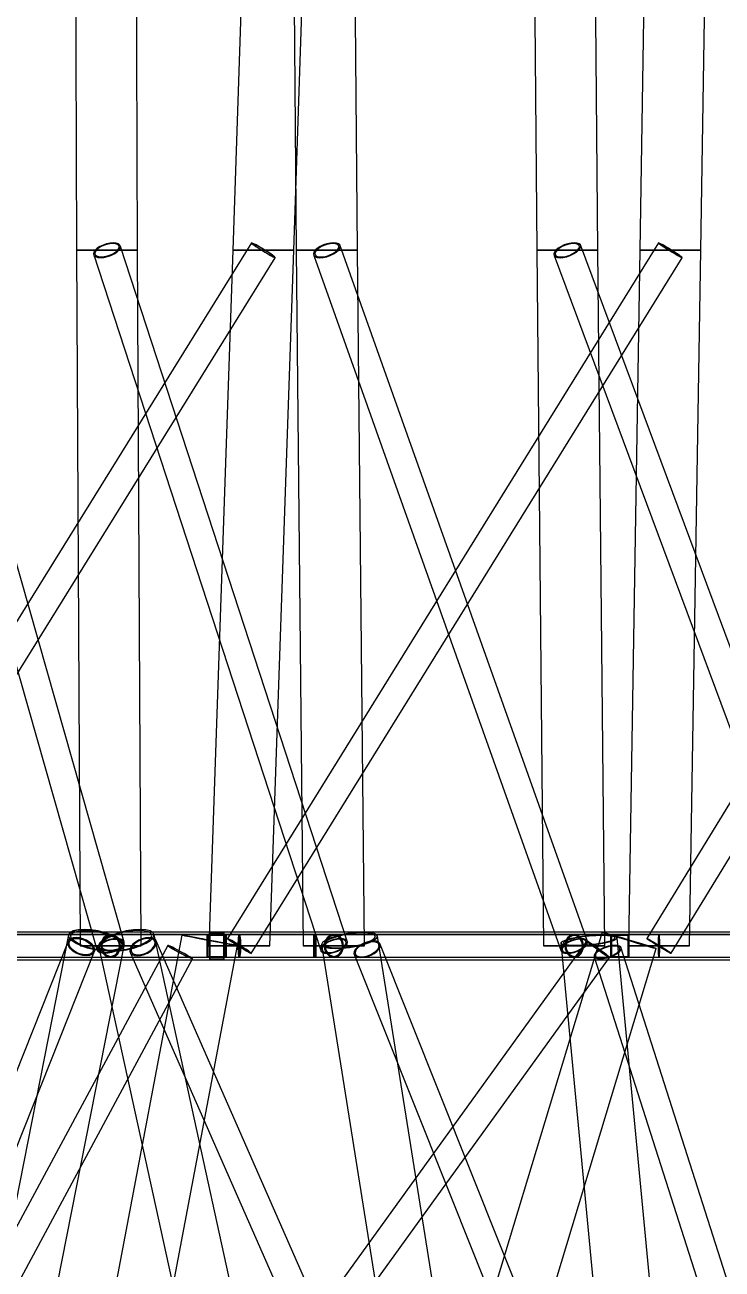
# Model space of a CAD drawing. Header units: millimetres. Extents: x -35150 to 1012618, y -518 to 497000.
# Drawn here: x -19037 to -6515, y 44193 to 66549 of the extents above; entities that cross this region are included whole.
import ezdxf

# ---------------------------------------------------------------- set-up
doc = ezdxf.new("R2010")
doc.units = ezdxf.units.MM
doc.layers.add('D-STR-STRC', color=7, linetype='Continuous', lineweight=25)

msp = doc.modelspace()

# ---------------------------------------------------------------- linework, layer by layer
at = {"layer": 'D-STR-STRC'}
for points in [[(-18152.6, 75000), (-18111.7, 62500), (-17014, 62500), (-17057.3, 75000)], [(-15303.2, 62500), (-14205.6, 62500), (-13785.1, 75000), (-14880.4, 75000)], [(-14266.2, 75000), (-14162.8, 62500), (-13065.2, 62500), (-13170.9, 75000)], [(-9949, 75000), (-9844.2, 62500), (-8746.6, 62500), (-8853.7, 75000)], [(-7993.7, 62500), (-6896, 62500), (-6697.6, 75000), (-7792.9, 75000)], [(-17806.7, 62433.7), (-13730.6, 49933.7), (-13720.3, 49906.2), (-13694.1, 49885.1), (-13653.8, 49871.9), (-13602.1, 49867.4), (-13542.5, 49871.9), (-13479.1, 49885.1), (-13416.3, 49906.2), (-13358.2, 49933.7), (-13308.9, 49965.7), (-13271.7, 50000), (-13249.2, 50034.3), (-13242.8, 50066.3), (-17319, 62566.3), (-17329.2, 62593.8), (-17355.4, 62614.9), (-17395.8, 62628.1), (-17447.5, 62632.6), (-17507, 62628.1), (-17570.4, 62614.9), (-17633.3, 62593.8), (-17691.3, 62566.3), (-17740.6, 62534.3), (-17777.8, 62500), (-17800.4, 62465.7)], [(-17777.8, 62500), (-17800.4, 62465.7), (-17806.7, 62433.7), (-17796.4, 62406.2), (-17770.2, 62385.1), (-17729.9, 62371.9), (-17678.2, 62367.4), (-17618.6, 62371.9), (-17555.3, 62385.1), (-17492.4, 62406.2), (-17434.3, 62433.7), (-17385, 62465.7), (-17347.9, 62500), (-17325.3, 62534.3), (-17319, 62566.3), (-17329.2, 62593.8), (-17355.4, 62614.9), (-17395.8, 62628.1), (-17447.5, 62632.6), (-17507, 62628.1), (-17570.4, 62614.9), (-17633.3, 62593.8), (-17691.3, 62566.3), (-17740.6, 62534.3)], [(-17756.7, 62500), (-17777, 62469), (-17782.7, 62440.2), (-17773.4, 62415.4), (-17749.8, 62396.4), (-17713.5, 62384.5), (-17666.8, 62380.4), (-17613.1, 62384.5), (-17556, 62396.4), (-17499.3, 62415.4), (-17447, 62440.2), (-17402.5, 62469), (-17369, 62500), (-17348.7, 62531), (-17343, 62559.8), (-17352.2, 62584.6), (-17375.9, 62603.6), (-17412.2, 62615.5), (-17458.8, 62619.6), (-17512.5, 62615.5), (-17569.7, 62603.6), (-17626.3, 62584.6), (-17678.7, 62559.8), (-17723.1, 62531)], [(-15400.1, 50134.1), (-15398.4, 50129.5), (-15382.1, 50116.1), (-15352.4, 50094.8), (-15311.4, 50067), (-15261.7, 50034.7), (-15206.8, 50000), (-15150.4, 49965.3), (-15096.4, 49933), (-15048.5, 49905.2), (-15009.8, 49883.9), (-14983.1, 49870.5), (-14970.2, 49865.9), (-7229.9, 62365.9), (-7231.6, 62370.5), (-7247.9, 62383.9), (-7277.6, 62405.2), (-7318.7, 62433), (-7368.4, 62465.3), (-7423.3, 62500), (-7479.6, 62534.7), (-7533.6, 62567), (-7581.6, 62594.8), (-7620.2, 62616.1), (-7646.9, 62629.5), (-7659.8, 62634.1)], [(-14783.6, 62500), (-14727.2, 62465.2), (-14672.7, 62432.7), (-14623.7, 62404.9), (-14583.7, 62383.5), (-14555.2, 62370.1), (-14540.4, 62365.5), (-14540.1, 62370.1), (-14554.4, 62383.5), (-14582.4, 62404.9), (-14622.1, 62432.7), (-14670.8, 62465.2), (-14725.2, 62500), (-14781.6, 62534.8), (-14836.1, 62567.3), (-14885.1, 62595.1), (-14925.1, 62616.5), (-14953.6, 62629.9), (-14968.4, 62634.5), (-14968.7, 62629.9), (-14954.4, 62616.5), (-14926.4, 62595.1), (-14886.7, 62567.3), (-14838, 62534.8)], [(-14780.7, 62500), (-14729.9, 62468.6), (-14680.7, 62439.4), (-14636.6, 62414.2), (-14600.5, 62395), (-14574.8, 62382.9), (-14561.4, 62378.7), (-14561.2, 62382.9), (-14574.1, 62395), (-14599.3, 62414.2), (-14635.1, 62439.4), (-14679, 62468.6), (-14728, 62500), (-14778.9, 62531.4), (-14828.1, 62560.6), (-14872.2, 62585.8), (-14908.3, 62605), (-14934, 62617.1), (-14947.4, 62621.3), (-14947.6, 62617.1), (-14934.7, 62605), (-14909.5, 62585.8), (-14873.7, 62560.6), (-14829.8, 62531.4)], [(-13856.1, 62433), (-13848.6, 62405.2), (-9406.3, 49905.2), (-9382.8, 49883.9), (-9344.9, 49870.5), (-9295.1, 49865.9), (-9237, 49870.5), (-9174.4, 49883.9), (-9111.7, 49905.2), (-9053, 49933), (-9002.4, 49965.3), (-8963.4, 50000), (-8938.6, 50034.7), (-8929.6, 50067), (-8937.2, 50094.8), (-13379.4, 62594.8), (-13403, 62616.1), (-13440.9, 62629.5), (-13490.6, 62634.1), (-13548.8, 62629.5), (-13611.3, 62616.1), (-13674.1, 62594.8), (-13732.8, 62567), (-13783.3, 62534.7), (-13822.4, 62500), (-13847.2, 62465.3)], [(-13822.4, 62500), (-13847.2, 62465.3), (-13856.1, 62433), (-13848.6, 62405.2), (-13825, 62383.9), (-13787.1, 62370.5), (-13737.3, 62365.9), (-13679.2, 62370.5), (-13616.6, 62383.9), (-13553.9, 62405.2), (-13495.2, 62433), (-13444.6, 62465.3), (-13405.6, 62500), (-13380.8, 62534.7), (-13371.8, 62567), (-13379.4, 62594.8), (-13403, 62616.1), (-13440.9, 62629.5), (-13490.6, 62634.1), (-13548.8, 62629.5), (-13611.3, 62616.1), (-13674.1, 62594.8), (-13732.8, 62567), (-13783.3, 62534.7)], [(-13801.9, 62500), (-13824.2, 62468.7), (-13832.3, 62439.6), (-13825.5, 62414.5), (-13804.2, 62395.3), (-13770, 62383.2), (-13725.2, 62379.1), (-13672.8, 62383.2), (-13616.4, 62395.3), (-13559.8, 62414.5), (-13506.9, 62439.6), (-13461.3, 62468.7), (-13426.1, 62500), (-13403.7, 62531.3), (-13395.7, 62560.4), (-13402.5, 62585.5), (-13423.7, 62604.7), (-13457.9, 62616.8), (-13502.8, 62620.9), (-13555.2, 62616.8), (-13611.6, 62604.7), (-13668.2, 62585.5), (-13721.1, 62560.4), (-13766.7, 62531.3)], [(-9499.3, 62500), (-9525.6, 62465.2), (-9536.2, 62432.7), (-9530.4, 62404.9), (-9508.6, 62383.5), (-9472.3, 62370.1), (-9423.9, 62365.5), (-9366.7, 62370.1), (-9304.7, 62383.5), (-9242.1, 62404.9), (-9183.1, 62432.7), (-9131.7, 62465.2), (-9091.5, 62500), (-9065.2, 62534.8), (-9054.6, 62567.3), (-9060.4, 62595.1), (-9082.2, 62616.5), (-9118.5, 62629.9), (-9166.9, 62634.5), (-9224.1, 62629.9), (-9286.1, 62616.5), (-9348.7, 62595.1), (-9407.7, 62567.3), (-9459.1, 62534.8)], [(-9479.2, 62500), (-9502.9, 62468.6), (-9512.5, 62439.4), (-9507.3, 62414.2), (-9487.6, 62395), (-9454.9, 62382.9), (-9411.2, 62378.7), (-9359.7, 62382.9), (-9303.8, 62395), (-9247.3, 62414.2), (-9194.1, 62439.4), (-9147.8, 62468.6), (-9111.6, 62500), (-9087.9, 62531.4), (-9078.3, 62560.6), (-9083.5, 62585.8), (-9103.2, 62605), (-9135.9, 62617.1), (-9179.6, 62621.3), (-9231.1, 62617.1), (-9287, 62605), (-9343.5, 62585.8), (-9396.7, 62560.6), (-9443, 62531.4)], [(-7466.5, 62500), (-7410.1, 62465.3), (-7356.1, 62433), (-7308.1, 62405.2), (-7269.5, 62383.9), (-7242.8, 62370.5), (-7229.9, 62365.9), (-7231.6, 62370.5), (-7247.9, 62383.9), (-7277.6, 62405.2), (-7318.7, 62433), (-7368.4, 62465.3), (-7423.3, 62500), (-7479.6, 62534.7), (-7533.6, 62567), (-7581.6, 62594.8), (-7620.2, 62616.1), (-7646.9, 62629.5), (-7659.8, 62634.1), (-7658.1, 62629.5), (-7641.8, 62616.1), (-7612.1, 62594.8), (-7571, 62567), (-7521.4, 62534.7)], [(-7464.3, 62500), (-7413.5, 62468.7), (-7364.8, 62439.6), (-7321.6, 62414.5), (-7286.8, 62395.3), (-7262.7, 62383.2), (-7251.1, 62379.1), (-7252.6, 62383.2), (-7267.3, 62395.3), (-7294.1, 62414.5), (-7331.1, 62439.6), (-7375.9, 62468.7), (-7425.4, 62500), (-7476.2, 62531.3), (-7524.9, 62560.4), (-7568.1, 62585.5), (-7603, 62604.7), (-7627, 62616.8), (-7638.7, 62620.9), (-7637.1, 62616.8), (-7622.4, 62604.7), (-7595.7, 62585.5), (-7558.6, 62560.4), (-7513.8, 62531.3)], [(-18111.7, 62500), (-18047.3, 50000), (-16947.3, 50000), (-17014, 62500)], [(-17014, 62500), (-17032.7, 62500), (-17087.5, 62500), (-17174.8, 62500), (-17288.4, 62500), (-17420.8, 62500), (-17562.8, 62500), (-17704.9, 62500), (-17837.2, 62500), (-17950.9, 62500), (-18038.1, 62500), (-18093, 62500), (-18111.7, 62500), (-18093, 62500), (-18038.1, 62500), (-17950.9, 62500), (-17837.2, 62500), (-17704.9, 62500), (-17562.8, 62500), (-17420.8, 62500), (-17288.4, 62500), (-17174.8, 62500), (-17087.5, 62500), (-17032.7, 62500)], [(-15735.2, 50000), (-14635.2, 50000), (-14205.6, 62500), (-15303.2, 62500)], [(-14205.6, 62500), (-14224.3, 62500), (-14279.1, 62500), (-14366.3, 62500), (-14480, 62500), (-14612.3, 62500), (-14754.4, 62500), (-14896.4, 62500), (-15028.8, 62500), (-15142.5, 62500), (-15229.7, 62500), (-15284.5, 62500), (-15303.2, 62500), (-15284.5, 62500), (-15229.7, 62500), (-15142.5, 62500), (-15028.8, 62500), (-14896.4, 62500), (-14754.4, 62500), (-14612.3, 62500), (-14480, 62500), (-14366.3, 62500), (-14279.1, 62500), (-14224.3, 62500)], [(-14162.8, 62500), (-14036.7, 50000), (-12936.7, 50000), (-13065.2, 62500)], [(-13065.2, 62500), (-13083.9, 62500), (-13138.7, 62500), (-13225.9, 62500), (-13339.6, 62500), (-13471.9, 62500), (-13614, 62500), (-13756, 62500), (-13888.4, 62500), (-14002.1, 62500), (-14089.3, 62500), (-14144.1, 62500), (-14162.8, 62500), (-14144.1, 62500), (-14089.3, 62500), (-14002.1, 62500), (-13888.4, 62500), (-13756, 62500), (-13614, 62500), (-13471.9, 62500), (-13339.6, 62500), (-13225.9, 62500), (-13138.7, 62500), (-13083.9, 62500)], [(-9844.2, 62500), (-9721.8, 50000), (-8621.8, 50000), (-8746.6, 62500)], [(-8746.6, 62500), (-8765.3, 62500), (-8820.1, 62500), (-8907.3, 62500), (-9021, 62500), (-9153.4, 62500), (-9295.4, 62500), (-9437.4, 62500), (-9569.8, 62500), (-9683.5, 62500), (-9770.7, 62500), (-9825.5, 62500), (-9844.2, 62500), (-9825.5, 62500), (-9770.7, 62500), (-9683.5, 62500), (-9569.8, 62500), (-9437.4, 62500), (-9295.4, 62500), (-9153.4, 62500), (-9021, 62500), (-8907.3, 62500), (-8820.1, 62500), (-8765.3, 62500)], [(-8198.3, 50000), (-7098.3, 50000), (-6896, 62500), (-7993.7, 62500)], [(-6896, 62500), (-6914.7, 62500), (-6969.6, 62500), (-7056.8, 62500), (-7170.5, 62500), (-7302.8, 62500), (-7444.9, 62500), (-7586.9, 62500), (-7719.3, 62500), (-7832.9, 62500), (-7920.2, 62500), (-7975, 62500), (-7993.7, 62500), (-7975, 62500), (-7920.2, 62500), (-7832.9, 62500), (-7719.3, 62500), (-7586.9, 62500), (-7444.9, 62500), (-7302.8, 62500), (-7170.5, 62500), (-7056.8, 62500), (-6969.6, 62500), (-6914.7, 62500)], [(-29531.5, 49800), (-13819.9, 49800), (-13819.9, 50200), (-29531.5, 50200)], [(-27743.8, 49750), (-5244.4, 49750), (-5244.4, 50250), (-27743.8, 50250)], [(-27643, 49800), (-13803.1, 49800), (-13803.1, 50200), (-27643, 50200)], [(-22354.8, 49800), (-15416.1, 49800), (-15416.1, 50200), (-22354.8, 50200)], [(-17802.5, 49987.7), (-17786.2, 49945.5), (-17786.2, 49906.2), (-17802.6, 49872.4), (-17834.2, 49846.5), (-17878.9, 49830.2), (-17933.6, 49824.6), (-17994.6, 49830.2), (-18057.8, 49846.5), (-18118.7, 49872.4), (-18173.4, 49906.2), (-18218, 49945.5), (-18249.6, 49987.7), (-18265.9, 50029.9), (-18265.9, 50069.2), (-18249.5, 50103), (-18217.9, 50128.9), (-18173.2, 50145.2), (-18118.5, 50150.7), (-18057.5, 50145.2), (-17994.3, 50128.9), (-17933.3, 50103), (-17878.6, 50069.2), (-17834, 50029.9)], [(-17305.2, 50100), (-17262.9, 50049.4), (-17254, 50002.3), (-17279.1, 49961.8), (-17336.4, 49930.8), (-17422.1, 49911.3), (-17530.3, 49904.6), (-17653.6, 49911.3), (-17783.7, 49930.8), (-17911.7, 49961.8), (-18028.8, 50002.3), (-18127.1, 50049.4), (-18199.8, 50100), (-18242.1, 50150.6), (-18251.1, 50197.7), (-18226, 50238.2), (-18168.7, 50269.2), (-18083, 50288.7), (-17974.8, 50295.4), (-17851.4, 50288.7), (-17721.4, 50269.2), (-17593.4, 50238.2), (-17476.3, 50197.7), (-17378, 50150.6)], [(-17824.5, 49987.7), (-17809.8, 49949.6), (-17809.8, 49914.2), (-17824.6, 49883.7), (-17853.1, 49860.4), (-17893.4, 49845.7), (-17942.7, 49840.7), (-17997.7, 49845.7), (-18054.6, 49860.4), (-18109.6, 49883.7), (-18158.9, 49914.2), (-18199.1, 49949.6), (-18227.6, 49987.7), (-18242.3, 50025.7), (-18242.3, 50061.2), (-18227.5, 50091.6), (-18199, 50115), (-18158.7, 50129.7), (-18109.4, 50134.7), (-18054.4, 50129.7), (-17997.4, 50115), (-17942.4, 50091.6), (-17893.2, 50061.2), (-17852.9, 50025.7)], [(-17340.4, 50100), (-17301.5, 50053.4), (-17293.3, 50010), (-17316.4, 49972.7), (-17369.2, 49944.1), (-17448.1, 49926.1), (-17547.8, 49920), (-17661.4, 49926.1), (-17781.3, 49944.1), (-17899.1, 49972.7), (-18007, 50010), (-18097.6, 50053.4), (-18164.6, 50100), (-18203.6, 50146.6), (-18211.8, 50190), (-18188.7, 50227.3), (-18135.9, 50255.9), (-18057, 50273.9), (-17957.3, 50280), (-17843.7, 50273.9), (-17723.8, 50255.9), (-17605.9, 50227.3), (-17498, 50190), (-17407.5, 50146.6)], [(-17720.3, 50000), (-17739.7, 49966.4), (-17742.6, 49935), (-17728.8, 49908.1), (-17699.2, 49887.4), (-17655.8, 49874.4), (-17601.6, 49870), (-17540.3, 49874.4), (-17476.1, 49887.4), (-17413.3, 49908.1), (-17356.3, 49935), (-17308.8, 49966.4), (-17274.2, 50000), (-17254.8, 50033.6), (-17251.9, 50065), (-17265.7, 50091.9), (-17295.3, 50112.6), (-17338.7, 50125.6), (-17392.9, 50130), (-17454.2, 50125.6), (-17518.4, 50112.6), (-17581.2, 50091.9), (-17638.3, 50065), (-17685.7, 50033.6)], [(-17698.4, 50000), (-17715.9, 49969.7), (-17718.5, 49941.4), (-17706, 49917.1), (-17679.3, 49898.5), (-17640.2, 49886.8), (-17591.3, 49882.8), (-17536.1, 49886.8), (-17478.2, 49898.5), (-17421.6, 49917.1), (-17370.1, 49941.4), (-17327.3, 49969.7), (-17296.1, 50000), (-17278.6, 50030.3), (-17276, 50058.6), (-17288.5, 50082.9), (-17315.2, 50101.5), (-17354.3, 50113.2), (-17403.2, 50117.2), (-17458.4, 50113.2), (-17516.3, 50101.5), (-17572.9, 50082.9), (-17624.4, 50058.6), (-17667.2, 50030.3)], [(-17647.5, 50100), (-17696.5, 50049.4), (-17712.8, 50002.3), (-17695.2, 49961.8), (-17644.8, 49930.8), (-17565.2, 49911.3), (-17461.7, 49904.6), (-17341.5, 49911.3), (-17212.6, 49930.8), (-17084, 49961.8), (-16964.2, 50002.3), (-16861.6, 50049.4), (-16783.1, 50100), (-16734, 50150.6), (-16717.8, 50197.7), (-16735.4, 50238.2), (-16785.8, 50269.2), (-16865.4, 50288.7), (-16968.8, 50295.4), (-17089.1, 50288.7), (-17217.9, 50269.2), (-17346.6, 50238.2), (-17466.3, 50197.7), (-17569, 50150.6)], [(-17676, 50000), (-17669.9, 49947.4), (-17652.1, 49898.4), (-17623.7, 49856.3), (-17586.6, 49824), (-17543.5, 49803.7), (-17497.3, 49796.8), (-17451, 49803.7), (-17407.9, 49824), (-17370.9, 49856.3), (-17342.4, 49898.4), (-17324.6, 49947.4), (-17318.5, 50000), (-17324.6, 50052.6), (-17342.4, 50101.6), (-17370.9, 50143.7), (-17407.9, 50176), (-17451, 50196.3), (-17497.3, 50203.2), (-17543.5, 50196.3), (-17586.6, 50176), (-17623.7, 50143.7), (-17652.1, 50101.6), (-17669.9, 50052.6)], [(-17613.4, 50100), (-17658.6, 50053.4), (-17673.6, 50010), (-17657.4, 49972.7), (-17611, 49944.1), (-17537.7, 49926.1), (-17442.3, 49920), (-17331.6, 49926.1), (-17212.8, 49944.1), (-17094.3, 49972.7), (-16984, 50010), (-16889.5, 50053.4), (-16817.1, 50100), (-16771.9, 50146.6), (-16757, 50190), (-16773.2, 50227.3), (-16819.6, 50255.9), (-16892.9, 50273.9), (-16988.2, 50280), (-17099, 50273.9), (-17217.7, 50255.9), (-17336.3, 50227.3), (-17446.6, 50190), (-17541.1, 50146.6)], [(-17670.3, 50000), (-17664.4, 49947.4), (-17647.1, 49898.4), (-17619.6, 49856.3), (-17583.8, 49824), (-17542, 49803.7), (-17497.3, 49796.8), (-13486.7, 49796.8), (-13441.9, 49803.7), (-13400.2, 49824), (-13364.3, 49856.3), (-13336.8, 49898.4), (-13319.6, 49947.4), (-13313.7, 50000), (-13319.6, 50052.6), (-13336.8, 50101.6), (-13364.3, 50143.7), (-13400.2, 50176), (-13441.9, 50196.3), (-13486.7, 50203.2), (-17497.3, 50203.2), (-17542, 50196.3), (-17583.8, 50176), (-17619.6, 50143.7), (-17647.1, 50101.6), (-17664.4, 50052.6)], [(-17670.3, 50000), (-17664.4, 49947.4), (-17647.1, 49898.4), (-17619.6, 49856.3), (-17583.8, 49824), (-17542, 49803.7), (-17497.3, 49796.8), (-17452.5, 49803.7), (-17410.7, 49824), (-17374.9, 49856.3), (-17347.4, 49898.4), (-17330.1, 49947.4), (-17324.2, 50000), (-17330.1, 50052.6), (-17347.4, 50101.6), (-17374.9, 50143.7), (-17410.7, 50176), (-17452.5, 50196.3), (-17497.3, 50203.2), (-17542, 50196.3), (-17583.8, 50176), (-17619.6, 50143.7), (-17647.1, 50101.6), (-17664.4, 50052.6)], [(-17661.9, 50000), (-17656.3, 49951.5), (-17639.9, 49906.4), (-17613.7, 49867.6), (-17579.6, 49837.9), (-17539.9, 49819.2), (-17497.3, 49812.8), (-17454.6, 49819.2), (-17414.9, 49837.9), (-17380.8, 49867.6), (-17354.6, 49906.4), (-17338.2, 49951.5), (-17332.6, 50000), (-17338.2, 50048.5), (-17354.6, 50093.6), (-17380.8, 50132.4), (-17414.9, 50162.1), (-17454.6, 50180.8), (-17497.3, 50187.2), (-17539.9, 50180.8), (-17579.6, 50162.1), (-17613.7, 50132.4), (-17639.9, 50093.6), (-17656.3, 50048.5)], [(-17656.7, 50000), (-17651.2, 49951.5), (-17635.3, 49906.4), (-17610, 49867.6), (-17577, 49837.9), (-17538.5, 49819.2), (-17497.3, 49812.8), (-17456, 49819.2), (-17417.5, 49837.9), (-17384.5, 49867.6), (-17359.2, 49906.4), (-17343.3, 49951.5), (-17337.8, 50000), (-17343.3, 50048.5), (-17359.2, 50093.6), (-17384.5, 50132.4), (-17417.5, 50162.1), (-17456, 50180.8), (-17497.3, 50187.2), (-17538.5, 50180.8), (-17577, 50162.1), (-17610, 50132.4), (-17635.3, 50093.6), (-17651.2, 50048.5)], [(-17129.7, 49987.7), (-17148.8, 49945.5), (-17151.9, 49906.2), (-17138.7, 49872.4), (-17110.2, 49846.5), (-17068.2, 49830.2), (-17015.8, 49824.6), (-16956.3, 49830.2), (-16894, 49846.5), (-16833, 49872.4), (-16777.4, 49906.2), (-16731.2, 49945.5), (-16697.4, 49987.7), (-16678.3, 50029.9), (-16675.2, 50069.2), (-16688.4, 50103), (-16716.9, 50128.9), (-16758.9, 50145.2), (-16811.3, 50150.7), (-16870.8, 50145.2), (-16933.1, 50128.9), (-16994.1, 50103), (-17049.7, 50069.2), (-17095.9, 50029.9)], [(-17108.5, 49987.7), (-17125.7, 49949.6), (-17128.4, 49914.2), (-17116.5, 49883.7), (-17090.8, 49860.4), (-17053, 49845.7), (-17005.7, 49840.7), (-16952.1, 49845.7), (-16895.9, 49860.4), (-16840.9, 49883.7), (-16790.8, 49914.2), (-16749.1, 49949.6), (-16718.6, 49987.7), (-16701.4, 50025.7), (-16698.7, 50061.2), (-16710.6, 50091.6), (-16736.3, 50115), (-16774.1, 50129.7), (-16821.4, 50134.7), (-16875, 50129.7), (-16931.2, 50115), (-16986.2, 50091.6), (-17036.3, 50061.2), (-17078, 50025.7)], [(-15719.2, 50100.2), (-15848.4, 50124.6), (-15968.8, 50147.3), (-16072.2, 50166.9), (-16151.5, 50181.8), (-16201.4, 50191.2), (-16218.4, 50194.4), (-16201.4, 50191.1), (-16151.5, 50181.6), (-16072.2, 50166.6), (-15968.8, 50147), (-15848.4, 50124.2), (-15719.2, 50099.8), (-15590, 50075.4), (-15469.6, 50052.7), (-15366.3, 50033.1), (-15286.9, 50018.2), (-15237.1, 50008.8), (-15220.1, 50005.6), (-15237.1, 50008.9), (-15286.9, 50018.4), (-15366.3, 50033.4), (-15469.6, 50053), (-15590, 50075.8)], [(-15719.2, 50100.2), (-15838.2, 50122.7), (-15949.1, 50143.6), (-16044.4, 50161.6), (-16117.5, 50175.4), (-16163.4, 50184), (-16179.1, 50186.9), (-16163.4, 50183.9), (-16117.5, 50175.2), (-16044.4, 50161.3), (-15949.1, 50143.3), (-15838.2, 50122.3), (-15719.2, 50099.8), (-15600.2, 50077.3), (-15489.3, 50056.4), (-15394, 50038.4), (-15321, 50024.6), (-15275, 50016), (-15259.4, 50013.1), (-15275, 50016.1), (-15321, 50024.8), (-15394, 50038.7), (-15489.3, 50056.7), (-15600.2, 50077.7)], [(-15416.1, 50200), (-15767.9, 50200), (-15767.9, 49800), (-15416.1, 49800)], [(-15762.4, 49800), (-8181.2, 49800), (-8181.2, 50200), (-15762.4, 50200)], [(-15421.6, 50200), (-15762.4, 50200), (-15762.4, 49800), (-15421.6, 49800)], [(-15426.7, 50188), (-15757.3, 50188), (-15757.3, 49812), (-15426.7, 49812)], [(-15431.8, 50188), (-15752.2, 50188), (-15752.2, 49812), (-15431.8, 49812)], [(-15717, 49750), (-5244.4, 49750), (-5244.4, 50250), (-15717, 50250)], [(-15717, 50250), (-15467, 50250), (-15467, 49750), (-15717, 49750)], [(-15711, 50238), (-15473, 50238), (-15473, 49762), (-15711, 49762)], [(-15206.8, 50000), (-15150.4, 49965.3), (-15096.4, 49933), (-15048.5, 49905.2), (-15009.8, 49883.9), (-14983.1, 49870.5), (-14970.2, 49865.9), (-14972, 49870.5), (-14988.2, 49883.9), (-15017.9, 49905.2), (-15059, 49933), (-15108.7, 49965.3), (-15163.6, 50000), (-15219.9, 50034.7), (-15273.9, 50067), (-15321.9, 50094.8), (-15360.5, 50116.1), (-15387.2, 50129.5), (-15400.1, 50134.1), (-15398.4, 50129.5), (-15382.1, 50116.1), (-15352.4, 50094.8), (-15311.4, 50067), (-15261.7, 50034.7)], [(-15204.6, 50000), (-15153.8, 49968.7), (-15105.1, 49939.6), (-15061.9, 49914.5), (-15027.1, 49895.3), (-15003, 49883.2), (-14991.4, 49879.1), (-14992.9, 49883.2), (-15007.6, 49895.3), (-15034.4, 49914.5), (-15071.4, 49939.6), (-15116.2, 49968.7), (-15165.7, 50000), (-15216.5, 50031.3), (-15265.2, 50060.4), (-15308.4, 50085.5), (-15343.3, 50104.7), (-15367.3, 50116.8), (-15379, 50120.9), (-15377.4, 50116.8), (-15362.7, 50104.7), (-15336, 50085.5), (-15298.9, 50060.4), (-15254.1, 50031.3)], [(-15212.8, 50000), (-15211.8, 49947.4), (-15209.1, 49898.4), (-15204.7, 49856.3), (-15199, 49824), (-15192.3, 49803.7), (-15185.2, 49796.8), (-15178, 49803.7), (-15171.4, 49824), (-15165.7, 49856.3), (-15161.3, 49898.4), (-15158.5, 49947.4), (-15157.6, 50000), (-15158.5, 50052.6), (-15161.3, 50101.6), (-15165.7, 50143.7), (-15171.4, 50176), (-15178, 50196.3), (-15185.2, 50203.2), (-15192.3, 50196.3), (-15199, 50176), (-15204.7, 50143.7), (-15209.1, 50101.6), (-15211.8, 50052.6)], [(-15210.6, 50000), (-15209.7, 49951.5), (-15207.2, 49906.4), (-15203.2, 49867.6), (-15197.9, 49837.9), (-15191.8, 49819.2), (-15185.2, 49812.8), (-15178.6, 49819.2), (-15172.5, 49837.9), (-15167.2, 49867.6), (-15163.2, 49906.4), (-15160.6, 49951.5), (-15159.7, 50000), (-15160.6, 50048.5), (-15163.2, 50093.6), (-15167.2, 50132.4), (-15172.5, 50162.1), (-15178.6, 50180.8), (-15185.2, 50187.2), (-15191.8, 50180.8), (-15197.9, 50162.1), (-15203.2, 50132.4), (-15207.2, 50093.6), (-15209.7, 50048.5)], [(-15202.1, 50000), (-15201.5, 49947.4), (-15199.9, 49898.4), (-15197.2, 49856.3), (-15193.6, 49824), (-15189.6, 49803.7), (-15185.2, 49796.8), (-7648.3, 49796.8), (-7643.9, 49803.7), (-7639.8, 49824), (-7636.3, 49856.3), (-7633.6, 49898.4), (-7631.9, 49947.4), (-7631.3, 50000), (-7631.9, 50052.6), (-7633.6, 50101.6), (-7636.3, 50143.7), (-7639.8, 50176), (-7643.9, 50196.3), (-7648.3, 50203.2), (-15185.2, 50203.2), (-15189.6, 50196.3), (-15193.6, 50176), (-15197.2, 50143.7), (-15199.9, 50101.6), (-15201.5, 50052.6)], [(-15202.1, 50000), (-15201.5, 49947.4), (-15199.9, 49898.4), (-15197.2, 49856.3), (-15193.6, 49824), (-15189.6, 49803.7), (-15185.2, 49796.8), (-15180.8, 49803.7), (-15176.7, 49824), (-15173.2, 49856.3), (-15170.5, 49898.4), (-15168.8, 49947.4), (-15168.2, 50000), (-15168.8, 50052.6), (-15170.5, 50101.6), (-15173.2, 50143.7), (-15176.7, 50176), (-15180.8, 50196.3), (-15185.2, 50203.2), (-15189.6, 50196.3), (-15193.6, 50176), (-15197.2, 50143.7), (-15199.9, 50101.6), (-15201.5, 50052.6)], [(-15200.8, 50000), (-15200.3, 49951.5), (-15198.7, 49906.4), (-15196.2, 49867.6), (-15193, 49837.9), (-15189.2, 49819.2), (-15185.2, 49812.8), (-15181.1, 49819.2), (-15177.4, 49837.9), (-15174.1, 49867.6), (-15171.6, 49906.4), (-15170.1, 49951.5), (-15169.6, 50000), (-15170.1, 50048.5), (-15171.6, 50093.6), (-15174.1, 50132.4), (-15177.4, 50162.1), (-15181.1, 50180.8), (-15185.2, 50187.2), (-15189.2, 50180.8), (-15193, 50162.1), (-15196.2, 50132.4), (-15198.7, 50093.6), (-15200.3, 50048.5)], [(-13803.1, 50200), (-13851.5, 50200), (-13851.5, 49800), (-13803.1, 49800)], [(-13804.6, 50188), (-13850.1, 50188), (-13850.1, 49812), (-13804.6, 49812)], [(-13819.9, 50200), (-13834.7, 50200), (-13834.7, 49800), (-13819.9, 49800)], [(-13820.4, 50188), (-13834.3, 50188), (-13834.3, 49812), (-13820.4, 49812)], [(-13832.8, 49800), (5.5, 49800), (5.5, 50200), (-13832.8, 50200)], [(-13821.9, 50200), (-13832.8, 50200), (-13832.8, 49800), (-13821.9, 49800)], [(-13822.2, 50188), (-13832.4, 50188), (-13832.4, 49812), (-13822.2, 49812)], [(-13701.7, 50000), (-13724.2, 49965.7), (-13730.6, 49933.7), (-13720.3, 49906.2), (-13694.1, 49885.1), (-13653.8, 49871.9), (-13602.1, 49867.4), (-13542.5, 49871.9), (-13479.1, 49885.1), (-13416.3, 49906.2), (-13358.2, 49933.7), (-13308.9, 49965.7), (-13271.7, 50000), (-13249.2, 50034.3), (-13242.8, 50066.3), (-13253.1, 50093.8), (-13279.3, 50114.9), (-13319.6, 50128.1), (-13371.3, 50132.6), (-13430.9, 50128.1), (-13494.3, 50114.9), (-13557.2, 50093.8), (-13615.2, 50066.3), (-13664.5, 50034.3)], [(-13205, 50226.4), (-13334.9, 50202.7), (-13456, 50172), (-13560, 50136.5), (-13639.8, 50098.4), (-13690, 50060.4), (-13707.1, 50025.2), (-13690, 49995), (-13639.8, 49972), (-13560, 49957.7), (-13456, 49953.1), (-13334.9, 49958.5), (-13205, 49973.6), (-13075, 49997.3), (-12953.9, 50028), (-12849.9, 50063.5), (-12770.2, 50101.6), (-12720, 50139.6), (-12702.9, 50174.8), (-12720, 50205), (-12770.2, 50228), (-12849.9, 50242.3), (-12953.9, 50246.9), (-13075, 50241.5)], [(-13680.5, 50000), (-13700.8, 49969), (-13706.6, 49940.2), (-13697.3, 49915.4), (-13673.7, 49896.4), (-13637.3, 49884.5), (-13590.7, 49880.4), (-13537, 49884.5), (-13479.9, 49896.4), (-13423.2, 49915.4), (-13370.9, 49940.2), (-13326.4, 49969), (-13292.9, 50000), (-13272.6, 50031), (-13266.8, 50059.8), (-13276.1, 50084.6), (-13299.7, 50103.6), (-13336.1, 50115.5), (-13382.7, 50119.6), (-13436.4, 50115.5), (-13493.5, 50103.6), (-13550.2, 50084.6), (-13602.6, 50059.8), (-13647, 50031)], [(-13205, 50216.4), (-13324.7, 50194.6), (-13436.3, 50166.4), (-13532.1, 50133.6), (-13605.6, 50098.5), (-13651.8, 50063.5), (-13667.5, 50031), (-13651.8, 50003.3), (-13605.6, 49982.1), (-13532.1, 49968.9), (-13436.3, 49964.7), (-13324.7, 49969.7), (-13205, 49983.6), (-13085.3, 50005.4), (-12973.7, 50033.6), (-12877.9, 50066.4), (-12804.4, 50101.5), (-12758.2, 50136.5), (-12742.4, 50169), (-12758.2, 50196.7), (-12804.4, 50217.9), (-12877.9, 50231.1), (-12973.7, 50235.3), (-13085.3, 50230.3)], [(-13659.8, 50000), (-13653.9, 49947.4), (-13636.6, 49898.4), (-13609.1, 49856.3), (-13573.2, 49824), (-13531.5, 49803.7), (-13486.7, 49796.8), (-13441.9, 49803.7), (-13400.2, 49824), (-13364.3, 49856.3), (-13336.8, 49898.4), (-13319.6, 49947.4), (-13313.7, 50000), (-13319.6, 50052.6), (-13336.8, 50101.6), (-13364.3, 50143.7), (-13400.2, 50176), (-13441.9, 50196.3), (-13486.7, 50203.2), (-13531.5, 50196.3), (-13573.2, 50176), (-13609.1, 50143.7), (-13636.6, 50101.6), (-13653.9, 50052.6)], [(-13653.6, 50000), (-13647.9, 49947.4), (-13631.2, 49898.4), (-13604.7, 49856.3), (-13570.2, 49824), (-13529.9, 49803.7), (-13486.7, 49796.8), (-9171.8, 49796.8), (-9128.6, 49803.7), (-9088.3, 49824), (-9053.8, 49856.3), (-9027.2, 49898.4), (-9010.6, 49947.4), (-9004.9, 50000), (-9010.6, 50052.6), (-9027.2, 50101.6), (-9053.8, 50143.7), (-9088.3, 50176), (-9128.6, 50196.3), (-9171.8, 50203.2), (-13486.7, 50203.2), (-13529.9, 50196.3), (-13570.2, 50176), (-13604.7, 50143.7), (-13631.2, 50101.6), (-13647.9, 50052.6)], [(-13653.6, 50000), (-13647.9, 49947.4), (-13631.2, 49898.4), (-13604.7, 49856.3), (-13570.2, 49824), (-13529.9, 49803.7), (-13486.7, 49796.8), (-13443.5, 49803.7), (-13403.3, 49824), (-13368.7, 49856.3), (-13342.2, 49898.4), (-13325.5, 49947.4), (-13319.8, 50000), (-13325.5, 50052.6), (-13342.2, 50101.6), (-13368.7, 50143.7), (-13403.3, 50176), (-13443.5, 50196.3), (-13486.7, 50203.2), (-13529.9, 50196.3), (-13570.2, 50176), (-13604.7, 50143.7), (-13631.2, 50101.6), (-13647.9, 50052.6)], [(-13646.1, 50000), (-13640.7, 49951.5), (-13624.8, 49906.4), (-13599.4, 49867.6), (-13566.4, 49837.9), (-13528, 49819.2), (-13486.7, 49812.8), (-13445.4, 49819.2), (-13407, 49837.9), (-13374, 49867.6), (-13348.6, 49906.4), (-13332.7, 49951.5), (-13327.3, 50000), (-13332.7, 50048.5), (-13348.6, 50093.6), (-13374, 50132.4), (-13407, 50162.1), (-13445.4, 50180.8), (-13486.7, 50187.2), (-13528, 50180.8), (-13566.4, 50162.1), (-13599.4, 50132.4), (-13624.8, 50093.6), (-13640.7, 50048.5)], [(-13640.5, 50000), (-13635.2, 49951.5), (-13619.9, 49906.4), (-13595.4, 49867.6), (-13563.6, 49837.9), (-13526.5, 49819.2), (-13486.7, 49812.8), (-13446.9, 49819.2), (-13409.8, 49837.9), (-13378, 49867.6), (-13353.6, 49906.4), (-13338.2, 49951.5), (-13333, 50000), (-13338.2, 50048.5), (-13353.6, 50093.6), (-13378, 50132.4), (-13409.8, 50162.1), (-13446.9, 50180.8), (-13486.7, 50187.2), (-13526.5, 50180.8), (-13563.6, 50162.1), (-13595.4, 50132.4), (-13619.9, 50093.6), (-13635.2, 50048.5)], [(-13101.1, 49940.9), (-13123.3, 49902.4), (-13129.5, 49866.5), (-13119.4, 49835.7), (-13093.6, 49812), (-13053.8, 49797.2), (-13002.9, 49792.1), (-12944.2, 49797.2), (-12881.7, 49812), (-12819.8, 49835.7), (-12762.6, 49866.5), (-12714.1, 49902.4), (-12677.4, 49940.9), (-12655.3, 49979.4), (-12649, 50015.3), (-12659.2, 50046.1), (-12685, 50069.8), (-12724.8, 50084.6), (-12775.7, 50089.7), (-12834.4, 50084.6), (-12896.8, 50069.8), (-12958.8, 50046.1), (-13016, 50015.3), (-13064.5, 49979.4)], [(-9380.1, 50000), (-9405, 49965.3), (-9413.9, 49933), (-9406.3, 49905.2), (-9382.8, 49883.9), (-9344.9, 49870.5), (-9295.1, 49865.9), (-9237, 49870.5), (-9174.4, 49883.9), (-9111.7, 49905.2), (-9053, 49933), (-9002.4, 49965.3), (-8963.4, 50000), (-8938.6, 50034.7), (-8929.6, 50067), (-8937.2, 50094.8), (-8960.7, 50116.1), (-8998.7, 50129.5), (-9048.4, 50134.1), (-9106.5, 50129.5), (-9169.1, 50116.1), (-9231.9, 50094.8), (-9290.5, 50067), (-9341.1, 50034.7)], [(-8903.1, 50182), (-9034, 50167.1), (-9155.9, 50147.6), (-9260.7, 50124.9), (-9341.1, 50100.5), (-9391.6, 50076.1), (-9408.8, 50053.3), (-9391.6, 50033.7), (-9341.1, 50018.6), (-9260.7, 50009), (-9155.9, 50005.7), (-9034, 50008.7), (-8903.1, 50018), (-8772.1, 50032.9), (-8650.2, 50052.4), (-8545.4, 50075.1), (-8465, 50099.5), (-8414.5, 50123.9), (-8397.3, 50146.7), (-8414.5, 50166.3), (-8465, 50181.4), (-8545.4, 50191), (-8650.2, 50194.3), (-8772.1, 50191.3)], [(-9359.6, 50000), (-9382, 49968.7), (-9390.1, 49939.6), (-9383.3, 49914.5), (-9362, 49895.3), (-9327.8, 49883.2), (-9283, 49879.1), (-9230.6, 49883.2), (-9174.2, 49895.3), (-9117.6, 49914.5), (-9064.7, 49939.6), (-9019.1, 49968.7), (-8983.9, 50000), (-8961.5, 50031.3), (-8953.5, 50060.4), (-8960.3, 50085.5), (-8981.5, 50104.7), (-9015.7, 50116.8), (-9060.5, 50120.9), (-9113, 50116.8), (-9169.4, 50104.7), (-9226, 50085.5), (-9278.9, 50060.4), (-9324.4, 50031.3)], [(-8903.1, 50175.5), (-9023.7, 50161.8), (-9136, 50143.9), (-9232.5, 50123), (-9306.6, 50100.5), (-9353.1, 50078), (-9369, 50057), (-9353.1, 50038.9), (-9306.6, 50025), (-9232.5, 50016.2), (-9136, 50013.1), (-9023.7, 50015.9), (-8903.1, 50024.5), (-8782.5, 50038.2), (-8670.1, 50056.1), (-8573.6, 50077), (-8499.5, 50099.5), (-8453, 50122), (-8437.1, 50143), (-8453, 50161.1), (-8499.5, 50175), (-8573.6, 50183.8), (-8670.1, 50186.9), (-8782.5, 50184.1)], [(-9338.7, 50000), (-9333, 49947.4), (-9316.3, 49898.4), (-9289.8, 49856.3), (-9255.2, 49824), (-9215, 49803.7), (-9171.8, 49796.8), (-9128.6, 49803.7), (-9088.3, 49824), (-9053.8, 49856.3), (-9027.2, 49898.4), (-9010.6, 49947.4), (-9004.9, 50000), (-9010.6, 50052.6), (-9027.2, 50101.6), (-9053.8, 50143.7), (-9088.3, 50176), (-9128.6, 50196.3), (-9171.8, 50203.2), (-9215, 50196.3), (-9255.2, 50176), (-9289.8, 50143.7), (-9316.3, 50101.6), (-9333, 50052.6)], [(-9332.3, 50000), (-9326.8, 49947.4), (-9310.8, 49898.4), (-9285.3, 49856.3), (-9252, 49824), (-9213.3, 49803.7), (-9171.8, 49796.8), (-9130.2, 49803.7), (-9091.5, 49824), (-9058.2, 49856.3), (-9032.7, 49898.4), (-9016.7, 49947.4), (-9011.2, 50000), (-9016.7, 50052.6), (-9032.7, 50101.6), (-9058.2, 50143.7), (-9091.5, 50176), (-9130.2, 50196.3), (-9171.8, 50203.2), (-9213.3, 50196.3), (-9252, 50176), (-9285.3, 50143.7), (-9310.8, 50101.6), (-9326.8, 50052.6)], [(-9325.5, 50000), (-9320.3, 49951.5), (-9304.9, 49906.4), (-9280.5, 49867.6), (-9248.6, 49837.9), (-9211.6, 49819.2), (-9171.8, 49812.8), (-9132, 49819.2), (-9094.9, 49837.9), (-9063.1, 49867.6), (-9038.6, 49906.4), (-9023.3, 49951.5), (-9018, 50000), (-9023.3, 50048.5), (-9038.6, 50093.6), (-9063.1, 50132.4), (-9094.9, 50162.1), (-9132, 50180.8), (-9171.8, 50187.2), (-9211.6, 50180.8), (-9248.6, 50162.1), (-9280.5, 50132.4), (-9304.9, 50093.6), (-9320.3, 50048.5)], [(-9319.7, 50000), (-9314.6, 49951.5), (-9299.9, 49906.4), (-9276.4, 49867.6), (-9245.7, 49837.9), (-9210, 49819.2), (-9171.8, 49812.8), (-9133.5, 49819.2), (-9097.8, 49837.9), (-9067.2, 49867.6), (-9043.7, 49906.4), (-9028.9, 49951.5), (-9023.9, 50000), (-9028.9, 50048.5), (-9043.7, 50093.6), (-9067.2, 50132.4), (-9097.8, 50162.1), (-9133.5, 50180.8), (-9171.8, 50187.2), (-9210, 50180.8), (-9245.7, 50162.1), (-9276.4, 50132.4), (-9299.9, 50093.6), (-9314.6, 50048.5)], [(-8755.4, 49940.9), (-8701.7, 49902.4), (-8650.6, 49866.5), (-8605.6, 49835.7), (-8569.7, 49812), (-8545.5, 49797.2), (-8534.5, 49792.1), (-8537.5, 49797.2), (-8554.3, 49812), (-8583.7, 49835.7), (-8623.8, 49866.5), (-8671.8, 49902.4), (-8724.5, 49940.9), (-8778.2, 49979.4), (-8829.3, 50015.3), (-8874.3, 50046.1), (-8910.1, 50069.8), (-8934.4, 50084.6), (-8945.4, 50089.7), (-8942.4, 50084.6), (-8925.6, 50069.8), (-8896.1, 50046.1), (-8856, 50015.3), (-8808, 49979.4)], [(-8183.9, 50104.7), (-8309.8, 50142.5), (-8427.1, 50177.4), (-8527.8, 50207.1), (-8605.1, 50229.5), (-8653.7, 50243), (-8670.2, 50246.8), (-8653.7, 50240.6), (-8605.1, 50224.8), (-8527.8, 50200.5), (-8427.1, 50169.4), (-8309.8, 50133.5), (-8183.9, 50095.3), (-8058, 50057.5), (-7940.7, 50022.6), (-7840, 49992.9), (-7762.7, 49970.5), (-7714.2, 49957), (-7697.6, 49953.2), (-7714.2, 49959.4), (-7762.7, 49975.2), (-7840, 49999.5), (-7940.7, 50030.6), (-8058, 50066.5)], [(-8183.9, 50104.3), (-8299.9, 50139.2), (-8407.9, 50171.3), (-8500.7, 50198.7), (-8571.9, 50219.3), (-8616.7, 50231.8), (-8631.9, 50235.3), (-8616.7, 50229.5), (-8571.9, 50215), (-8500.7, 50192.6), (-8407.9, 50163.9), (-8299.9, 50130.9), (-8183.9, 50095.7), (-8067.9, 50060.8), (-7959.9, 50028.7), (-7867.1, 50001.3), (-7795.9, 49980.7), (-7751.1, 49968.2), (-7735.9, 49964.7), (-7751.1, 49970.5), (-7795.9, 49985), (-7867.1, 50007.4), (-7959.9, 50036.1), (-8067.9, 50069.1)], [(-8181.2, 50200), (-8522, 50200), (-8522, 49800), (-8181.2, 49800)], [(-8521, 49800), (169.4, 49800), (169.4, 50200), (-8521, 50200)], [(-8182.2, 50200), (-8521, 50200), (-8521, 49800), (-8182.2, 49800)], [(-8191.4, 50188), (-8511.8, 50188), (-8511.8, 49812), (-8191.4, 49812)], [(-8511.5, 49800), (159.8, 49800), (159.8, 50200), (-8511.5, 50200)], [(-8191.8, 50200), (-8511.5, 50200), (-8511.5, 49800), (-8191.8, 49800)], [(-8192.4, 50188), (-8510.9, 50188), (-8510.9, 49812), (-8192.4, 49812)], [(-8201.4, 50188), (-8501.9, 50188), (-8501.9, 49812), (-8201.4, 49812)], [(-7657.9, 50000), (-7601.6, 49965.7), (-7548.4, 49933.7), (-7502.1, 49906.2), (-7465.7, 49885.1), (-7441.7, 49871.9), (-7431.8, 49867.4), (-7436.7, 49871.9), (-7456, 49885.1), (-7488.4, 49906.2), (-7531.7, 49933.7), (-7582.9, 49965.7), (-7638.6, 50000), (-7695, 50034.3), (-7748.2, 50066.3), (-7794.5, 50093.8), (-7830.9, 50114.9), (-7854.9, 50128.1), (-7864.8, 50132.6), (-7859.9, 50128.1), (-7840.6, 50114.9), (-7808.2, 50093.8), (-7764.9, 50066.3), (-7713.6, 50034.3)], [(-7657, 50000), (-7606.2, 49969), (-7558.3, 49940.2), (-7516.5, 49915.4), (-7483.6, 49896.4), (-7462, 49884.5), (-7453.1, 49880.4), (-7457.5, 49884.5), (-7474.9, 49896.4), (-7504.1, 49915.4), (-7543.2, 49940.2), (-7589.4, 49969), (-7639.6, 50000), (-7690.4, 50031), (-7738.3, 50059.8), (-7780.1, 50084.6), (-7813, 50103.6), (-7834.5, 50115.5), (-7843.5, 50119.6), (-7839.1, 50115.5), (-7821.7, 50103.6), (-7792.4, 50084.6), (-7753.4, 50059.8), (-7707.2, 50031)], [(-7665.2, 50000), (-7664.7, 49947.4), (-7663, 49898.4), (-7660.3, 49856.3), (-7656.8, 49824), (-7652.7, 49803.7), (-7648.3, 49796.8), (-7643.9, 49803.7), (-7639.8, 49824), (-7636.3, 49856.3), (-7633.6, 49898.4), (-7631.9, 49947.4), (-7631.3, 50000), (-7631.9, 50052.6), (-7633.6, 50101.6), (-7636.3, 50143.7), (-7639.8, 50176), (-7643.9, 50196.3), (-7648.3, 50203.2), (-7652.7, 50196.3), (-7656.8, 50176), (-7660.3, 50143.7), (-7663, 50101.6), (-7664.7, 50052.6)], [(-7663.9, 50000), (-7663.4, 49951.5), (-7661.8, 49906.4), (-7659.3, 49867.6), (-7656.1, 49837.9), (-7652.3, 49819.2), (-7648.3, 49812.8), (-7644.3, 49819.2), (-7640.5, 49837.9), (-7637.2, 49867.6), (-7634.8, 49906.4), (-7633.2, 49951.5), (-7632.7, 50000), (-7633.2, 50048.5), (-7634.8, 50093.6), (-7637.2, 50132.4), (-7640.5, 50162.1), (-7644.3, 50180.8), (-7648.3, 50187.2), (-7652.3, 50180.8), (-7656.1, 50162.1), (-7659.3, 50132.4), (-7661.8, 50093.6), (-7663.4, 50048.5)], [(-7654, 50000), (-7653.8, 49947.4), (-7653.2, 49898.4), (-7652.3, 49856.3), (-7651.2, 49824), (-7649.8, 49803.7), (-7648.3, 49796.8), (-7646.8, 49803.7), (-7645.4, 49824), (-7644.3, 49856.3), (-7643.3, 49898.4), (-7642.8, 49947.4), (-7642.6, 50000), (-7642.8, 50052.6), (-7643.3, 50101.6), (-7644.3, 50143.7), (-7645.4, 50176), (-7646.8, 50196.3), (-7648.3, 50203.2), (-7649.8, 50196.3), (-7651.2, 50176), (-7652.3, 50143.7), (-7653.2, 50101.6), (-7653.8, 50052.6)], [(-7653.6, 50000), (-7653.4, 49951.5), (-7652.9, 49906.4), (-7652, 49867.6), (-7650.9, 49837.9), (-7649.7, 49819.2), (-7648.3, 49812.8), (-7646.9, 49819.2), (-7645.7, 49837.9), (-7644.6, 49867.6), (-7643.7, 49906.4), (-7643.2, 49951.5), (-7643, 50000), (-7643.2, 50048.5), (-7643.7, 50093.6), (-7644.6, 50132.4), (-7645.7, 50162.1), (-7646.9, 50180.8), (-7648.3, 50187.2), (-7649.7, 50180.8), (-7650.9, 50162.1), (-7652, 50132.4), (-7652.9, 50093.6), (-7653.4, 50048.5)], [(-16947.3, 50000), (-16966, 50000), (-17020.9, 50000), (-17108.3, 50000), (-17222.3, 50000), (-17354.9, 50000), (-17497.3, 50000), (-17639.6, 50000), (-17772.3, 50000), (-17886.2, 50000), (-17973.6, 50000), (-18028.5, 50000), (-18047.3, 50000), (-18028.5, 50000), (-17973.6, 50000), (-17886.2, 50000), (-17772.3, 50000), (-17639.6, 50000), (-17497.3, 50000), (-17354.9, 50000), (-17222.3, 50000), (-17108.3, 50000), (-17020.9, 50000), (-16966, 50000)], [(-16972.3, 50000), (-16990.1, 50000), (-17042.6, 50000), (-17126, 50000), (-17234.8, 50000), (-17361.4, 50000), (-17497.3, 50000), (-17633.1, 50000), (-17759.8, 50000), (-17868.5, 50000), (-17951.9, 50000), (-18004.4, 50000), (-18022.3, 50000), (-18004.4, 50000), (-17951.9, 50000), (-17868.5, 50000), (-17759.8, 50000), (-17633.1, 50000), (-17497.3, 50000), (-17361.4, 50000), (-17234.8, 50000), (-17126, 50000), (-17042.6, 50000), (-16990.1, 50000)], [(-16276.8, 49889.5), (-16218.4, 49858.3), (-16162.1, 49829.1), (-16111.8, 49804.1), (-16070.8, 49784.9), (-16042, 49772.9), (-16027.3, 49768.7), (-16027.8, 49772.9), (-16043.4, 49784.9), (-16073, 49804.1), (-16114.6, 49829.1), (-16165.5, 49858.3), (-16222, 49889.5), (-16280.5, 49920.8), (-16336.8, 49949.9), (-16387.1, 49975), (-16428.1, 49994.2), (-16456.9, 50006.2), (-16471.6, 50010.3), (-16471.1, 50006.2), (-16455.5, 49994.2), (-16425.9, 49975), (-16384.2, 49949.9), (-16333.4, 49920.8)], [(-16274.2, 49889.5), (-16221.5, 49861.3), (-16170.7, 49835.1), (-16125.3, 49812.5), (-16088.4, 49795.2), (-16062.4, 49784.3), (-16049.2, 49780.6), (-16049.6, 49784.3), (-16063.7, 49795.2), (-16090.4, 49812.5), (-16127.9, 49835.1), (-16173.7, 49861.3), (-16224.7, 49889.5), (-16277.4, 49917.7), (-16328.2, 49944), (-16373.6, 49966.5), (-16410.5, 49983.9), (-16436.5, 49994.7), (-16449.7, 49998.4), (-16449.3, 49994.7), (-16435.2, 49983.9), (-16408.5, 49966.5), (-16371, 49944), (-16325.1, 49917.7)], [(-14635.2, 50000), (-14653.9, 50000), (-14708.9, 50000), (-14796.3, 50000), (-14910.2, 50000), (-15042.8, 50000), (-15185.2, 50000), (-15327.5, 50000), (-15460.2, 50000), (-15574.1, 50000), (-15661.5, 50000), (-15716.4, 50000), (-15735.2, 50000), (-15716.4, 50000), (-15661.5, 50000), (-15574.1, 50000), (-15460.2, 50000), (-15327.5, 50000), (-15185.2, 50000), (-15042.8, 50000), (-14910.2, 50000), (-14796.3, 50000), (-14708.9, 50000), (-14653.9, 50000)], [(-14660.2, 50000), (-14678.1, 50000), (-14730.5, 50000), (-14813.9, 50000), (-14922.7, 50000), (-15049.3, 50000), (-15185.2, 50000), (-15321.1, 50000), (-15447.7, 50000), (-15556.4, 50000), (-15639.8, 50000), (-15692.3, 50000), (-15710.2, 50000), (-15692.3, 50000), (-15639.8, 50000), (-15556.4, 50000), (-15447.7, 50000), (-15321.1, 50000), (-15185.2, 50000), (-15049.3, 50000), (-14922.7, 50000), (-14813.9, 50000), (-14730.5, 50000), (-14678.1, 50000)], [(-12936.7, 50000), (-12955.4, 50000), (-13010.4, 50000), (-13097.8, 50000), (-13211.7, 50000), (-13344.4, 50000), (-13486.7, 50000), (-13629.1, 50000), (-13761.7, 50000), (-13875.6, 50000), (-13963, 50000), (-14018, 50000), (-14036.7, 50000), (-14018, 50000), (-13963, 50000), (-13875.6, 50000), (-13761.7, 50000), (-13629.1, 50000), (-13486.7, 50000), (-13344.4, 50000), (-13211.7, 50000), (-13097.8, 50000), (-13010.4, 50000), (-12955.4, 50000)], [(-12961.7, 50000), (-12979.6, 50000), (-13032, 50000), (-13115.5, 50000), (-13224.2, 50000), (-13350.8, 50000), (-13486.7, 50000), (-13622.6, 50000), (-13749.2, 50000), (-13857.9, 50000), (-13941.4, 50000), (-13993.8, 50000), (-14011.7, 50000), (-13993.8, 50000), (-13941.4, 50000), (-13857.9, 50000), (-13749.2, 50000), (-13622.6, 50000), (-13486.7, 50000), (-13350.8, 50000), (-13224.2, 50000), (-13115.5, 50000), (-13032, 50000), (-12979.6, 50000)], [(-13080.3, 49940.9), (-13100.3, 49906.2), (-13105.9, 49873.8), (-13096.7, 49846), (-13073.5, 49824.7), (-13037.6, 49811.3), (-12991.7, 49806.7), (-12938.8, 49811.3), (-12882.5, 49824.7), (-12826.6, 49846), (-12775.1, 49873.8), (-12731.3, 49906.2), (-12698.3, 49940.9), (-12678.3, 49975.6), (-12672.7, 50008), (-12681.8, 50035.8), (-12705.1, 50057.1), (-12740.9, 50070.5), (-12786.9, 50075.1), (-12839.8, 50070.5), (-12896.1, 50057.1), (-12951.9, 50035.8), (-13003.5, 50008), (-13047.3, 49975.6)], [(-8621.8, 50000), (-8640.5, 50000), (-8695.5, 50000), (-8782.9, 50000), (-8896.8, 50000), (-9029.4, 50000), (-9171.8, 50000), (-9314.1, 50000), (-9446.8, 50000), (-9560.7, 50000), (-9648.1, 50000), (-9703, 50000), (-9721.8, 50000), (-9703, 50000), (-9648.1, 50000), (-9560.7, 50000), (-9446.8, 50000), (-9314.1, 50000), (-9171.8, 50000), (-9029.4, 50000), (-8896.8, 50000), (-8782.9, 50000), (-8695.5, 50000), (-8640.5, 50000)], [(-8646.8, 50000), (-8664.7, 50000), (-8717.1, 50000), (-8800.5, 50000), (-8909.3, 50000), (-9035.9, 50000), (-9171.8, 50000), (-9307.6, 50000), (-9434.3, 50000), (-9543, 50000), (-9626.4, 50000), (-9678.9, 50000), (-9696.8, 50000), (-9678.9, 50000), (-9626.4, 50000), (-9543, 50000), (-9434.3, 50000), (-9307.6, 50000), (-9171.8, 50000), (-9035.9, 50000), (-8909.3, 50000), (-8800.5, 50000), (-8717.1, 50000), (-8664.7, 50000)], [(-8753.8, 49940.9), (-8705.4, 49906.2), (-8659.4, 49873.8), (-8618.8, 49846), (-8586.5, 49824.7), (-8564.6, 49811.3), (-8554.7, 49806.7), (-8557.4, 49811.3), (-8572.5, 49824.7), (-8599.1, 49846), (-8635.2, 49873.8), (-8678.5, 49906.2), (-8726, 49940.9), (-8774.4, 49975.6), (-8820.5, 50008), (-8861.1, 50035.8), (-8893.4, 50057.1), (-8915.2, 50070.5), (-8925.2, 50075.1), (-8922.4, 50070.5), (-8907.3, 50057.1), (-8880.7, 50035.8), (-8844.6, 50008), (-8801.3, 49975.6)], [(-8776.3, 49889.5), (-8803.5, 49858.3), (-8814.8, 49829.1), (-8809.6, 49804.1), (-8788.1, 49784.9), (-8751.8, 49772.9), (-8703.3, 49768.7), (-8645.7, 49772.9), (-8583.1, 49784.9), (-8519.7, 49804.1), (-8459.8, 49829.1), (-8407.5, 49858.3), (-8366.3, 49889.5), (-8339.2, 49920.8), (-8327.8, 49949.9), (-8333.1, 49975), (-8354.6, 49994.2), (-8390.8, 50006.2), (-8439.4, 50010.3), (-8496.9, 50006.2), (-8559.5, 49994.2), (-8623, 49975), (-8682.9, 49949.9), (-8735.2, 49920.8)], [(-8756.1, 49889.5), (-8780.6, 49861.3), (-8790.8, 49835.1), (-8786.1, 49812.5), (-8766.7, 49795.2), (-8734, 49784.3), (-8690.3, 49780.6), (-8638.4, 49784.3), (-8581.9, 49795.2), (-8524.7, 49812.5), (-8470.7, 49835.1), (-8423.6, 49861.3), (-8386.5, 49889.5), (-8362, 49917.7), (-8351.8, 49944), (-8356.5, 49966.5), (-8375.9, 49983.9), (-8408.6, 49994.7), (-8452.4, 49998.4), (-8504.2, 49994.7), (-8560.7, 49983.9), (-8617.9, 49966.5), (-8671.9, 49944), (-8719, 49917.7)], [(-7098.3, 50000), (-7117, 50000), (-7172, 50000), (-7259.4, 50000), (-7373.3, 50000), (-7505.9, 50000), (-7648.3, 50000), (-7790.6, 50000), (-7923.3, 50000), (-8037.2, 50000), (-8124.6, 50000), (-8179.6, 50000), (-8198.3, 50000), (-8179.6, 50000), (-8124.6, 50000), (-8037.2, 50000), (-7923.3, 50000), (-7790.6, 50000), (-7648.3, 50000), (-7505.9, 50000), (-7373.3, 50000), (-7259.4, 50000), (-7172, 50000), (-7117, 50000)], [(-7123.3, 50000), (-7141.2, 50000), (-7193.6, 50000), (-7277.1, 50000), (-7385.8, 50000), (-7512.4, 50000), (-7648.3, 50000), (-7784.2, 50000), (-7910.8, 50000), (-8019.5, 50000), (-8103, 50000), (-8155.4, 50000), (-8173.3, 50000), (-8155.4, 50000), (-8103, 50000), (-8019.5, 50000), (-7910.8, 50000), (-7784.2, 50000), (-7648.3, 50000), (-7512.4, 50000), (-7385.8, 50000), (-7277.1, 50000), (-7193.6, 50000), (-7141.2, 50000)]]:
    msp.add_lwpolyline(points, close=True, dxfattribs=at)
for points in [[(-22292.8, 49865.5), (-14540.4, 62365.5), (-14540.1, 62370.1), (-14554.4, 62383.5), (-14582.4, 62404.9), (-14622.1, 62432.7), (-14670.8, 62465.2), (-14725.2, 62500), (-14781.6, 62534.8), (-14836.1, 62567.3), (-14885.1, 62595.1), (-14925.1, 62616.5), (-14953.6, 62629.9), (-14968.4, 62634.5), (-22720.8, 50134.5)], [(-4406.6, 50095.1), (-9060.4, 62595.1), (-9082.2, 62616.5), (-9118.5, 62629.9), (-9166.9, 62634.5), (-9224.1, 62629.9), (-9286.1, 62616.5), (-9348.7, 62595.1), (-9407.7, 62567.3), (-9459.1, 62534.8), (-9499.3, 62500), (-9525.6, 62465.2), (-9536.2, 62432.7), (-9530.4, 62404.9), (-4876.6, 49904.9)], [(-216.5, 62632.6), (-7864.8, 50132.6), (-7859.9, 50128.1), (-7840.6, 50114.9), (-7808.2, 50093.8), (-7764.9, 50066.3), (-7713.6, 50034.3), (-7657.9, 50000), (-7601.6, 49965.7), (-7548.4, 49933.7), (-7502.1, 49906.2), (-7465.7, 49885.1), (-7441.7, 49871.9), (-7431.8, 49867.4), (216.5, 62367.4)], [(-21304.2, 62435), (-17742.6, 49935), (-17728.8, 49908.1), (-17699.2, 49887.4), (-17655.8, 49874.4), (-17601.6, 49870), (-17540.3, 49874.4), (-17476.1, 49887.4), (-17413.3, 49908.1), (-17356.3, 49935), (-17308.8, 49966.4), (-17274.2, 50000), (-17254.8, 50033.6), (-17251.9, 50065), (-20813.5, 62565)], [(-22686, 37577.4), (-17786.2, 49906.2), (-17786.2, 49945.5), (-17802.5, 49987.7), (-17834, 50029.9), (-17878.6, 50069.2), (-17933.3, 50103), (-17994.3, 50128.9), (-18057.5, 50145.2), (-18118.5, 50150.7), (-18173.2, 50145.2), (-18217.9, 50128.9), (-18249.5, 50103), (-18265.9, 50069.2), (-23165.7, 37740.4)], [(-22506.8, 49796.8), (-15185.2, 49796.8), (-15178, 49803.7), (-15171.4, 49824), (-15165.7, 49856.3), (-15161.3, 49898.4), (-15158.5, 49947.4), (-15157.6, 50000), (-15158.5, 50052.6), (-15161.3, 50101.6), (-15165.7, 50143.7), (-15171.4, 50176), (-15178, 50196.3), (-15185.2, 50203.2), (-22506.8, 50203.2)], [(-21135, 49796.8), (-17497.3, 49796.8), (-17451, 49803.7), (-17407.9, 49824), (-17370.9, 49856.3), (-17342.4, 49898.4), (-17324.6, 49947.4), (-17318.5, 50000), (-17324.6, 50052.6), (-17342.4, 50101.6), (-17370.9, 50143.7), (-17407.9, 50176), (-17451, 50196.3), (-17497.3, 50203.2), (-21135, 50203.2)], [(-19742.4, 37402.3), (-17254, 50002.3), (-17262.9, 50049.4), (-17305.2, 50100), (-17378, 50150.6), (-17476.3, 50197.7), (-17593.4, 50238.2), (-17721.4, 50269.2), (-17851.4, 50288.7), (-17974.8, 50295.4), (-18083, 50288.7), (-18168.7, 50269.2), (-18226, 50238.2), (-18251.1, 50197.7), (-20739.4, 37597.7)], [(-17601.7, 37405.6), (-15220.1, 50005.6), (-15237.1, 50008.9), (-15286.9, 50018.4), (-15366.3, 50033.4), (-15469.6, 50053), (-15590, 50075.8), (-15719.2, 50100.2), (-15848.4, 50124.6), (-15968.8, 50147.3), (-16072.2, 50166.9), (-16151.5, 50181.8), (-16201.4, 50191.2), (-16218.4, 50194.4), (-18600, 37594.4)], [(-17360.8, 37560.8), (-8534.5, 49792.1), (-8537.5, 49797.2), (-8554.3, 49812), (-8583.7, 49835.7), (-8623.8, 49866.5), (-8671.8, 49902.4), (-8724.5, 49940.9), (-8778.2, 49979.4), (-8829.3, 50015.3), (-8874.3, 50046.1), (-8910.1, 50069.8), (-8934.4, 50084.6), (-8945.4, 50089.7), (-17771.7, 37858.5)], [(-13958.5, 37597.7), (-16717.8, 50197.7), (-16735.4, 50238.2), (-16785.8, 50269.2), (-16865.4, 50288.7), (-16968.8, 50295.4), (-17089.1, 50288.7), (-17217.9, 50269.2), (-17346.6, 50238.2), (-17466.3, 50197.7), (-17569, 50150.6), (-17647.5, 50100), (-17696.5, 50049.4), (-17712.8, 50002.3), (-14953.5, 37402.3)], [(-11270.2, 37774.2), (-16688.4, 50103), (-16716.9, 50128.9), (-16758.9, 50145.2), (-16811.3, 50150.7), (-16870.8, 50145.2), (-16933.1, 50128.9), (-16994.1, 50103), (-17049.7, 50069.2), (-17095.9, 50029.9), (-17129.7, 49987.7), (-17148.8, 49945.5), (-17151.9, 49906.2), (-17138.7, 49872.4), (-11720.5, 37543.6)], [(-10700.7, 37574.8), (-12702.9, 50174.8), (-12720, 50205), (-12770.2, 50228), (-12849.9, 50242.3), (-12953.9, 50246.9), (-13075, 50241.5), (-13205, 50226.4), (-13334.9, 50202.7), (-13456, 50172), (-13560, 50136.5), (-13639.8, 50098.4), (-13690, 50060.4), (-13707.1, 50025.2), (-11704.9, 37425.2)], [(-7780.3, 37814.9), (-12659.2, 50046.1), (-12685, 50069.8), (-12724.8, 50084.6), (-12775.7, 50089.7), (-12834.4, 50084.6), (-12896.8, 50069.8), (-12958.8, 50046.1), (-13016, 50015.3), (-13064.5, 49979.4), (-13101.1, 49940.9), (-13123.3, 49902.4), (-13129.5, 49866.5), (-13119.4, 49835.7), (-8240.5, 37604.4)], [(-11501.8, 37353.2), (-7697.6, 49953.2), (-7714.2, 49959.4), (-7762.7, 49975.2), (-7840, 49999.5), (-7940.7, 50030.6), (-8058, 50066.5), (-8183.9, 50104.7), (-8309.8, 50142.5), (-8427.1, 50177.4), (-8527.8, 50207.1), (-8605.1, 50229.5), (-8653.7, 50243), (-8670.2, 50246.8), (-12474.4, 37646.8)], [(-7202.2, 37546.7), (-8397.3, 50146.7), (-8414.5, 50166.3), (-8465, 50181.4), (-8545.4, 50191), (-8650.2, 50194.3), (-8772.1, 50191.3), (-8903.1, 50182), (-9034, 50167.1), (-9155.9, 50147.6), (-9260.7, 50124.9), (-9341.1, 50100.5), (-9391.6, 50076.1), (-9408.8, 50053.3), (-8213.8, 37453.3)], [(-4641.6, 50203.2), (-9171.8, 50203.2), (-9213.3, 50196.3), (-9252, 50176), (-9285.3, 50143.7), (-9310.8, 50101.6), (-9326.8, 50052.6), (-9332.3, 50000), (-9326.8, 49947.4), (-9310.8, 49898.4), (-9285.3, 49856.3), (-9252, 49824), (-9213.3, 49803.7), (-9171.8, 49796.8), (-4641.6, 49796.8)], [(0, 50203.2), (-7648.3, 50203.2), (-7649.8, 50196.3), (-7651.2, 50176), (-7652.3, 50143.7), (-7653.2, 50101.6), (-7653.8, 50052.6), (-7654, 50000), (-7653.8, 49947.4), (-7653.2, 49898.4), (-7652.3, 49856.3), (-7651.2, 49824), (-7649.8, 49803.7), (-7648.3, 49796.8), (0, 49796.8)], [(-22525.4, 37679.2), (-16027.3, 49768.7), (-16027.8, 49772.9), (-16043.4, 49784.9), (-16073, 49804.1), (-16114.6, 49829.1), (-16165.5, 49858.3), (-16222, 49889.5), (-16280.5, 49920.8), (-16336.8, 49949.9), (-16387.1, 49975), (-16428.1, 49994.2), (-16456.9, 50006.2), (-16471.6, 50010.3), (-22969.7, 37920.8)], [(-4473.3, 37885.4), (-8333.1, 49975), (-8354.6, 49994.2), (-8390.8, 50006.2), (-8439.4, 50010.3), (-8496.9, 50006.2), (-8559.5, 49994.2), (-8623, 49975), (-8682.9, 49949.9), (-8735.2, 49920.8), (-8776.3, 49889.5), (-8803.5, 49858.3), (-8814.8, 49829.1), (-8809.6, 49804.1), (-4949.8, 37714.6)]]:
    msp.add_lwpolyline(points, dxfattribs=at)

doc.saveas('drawing.dxf')
